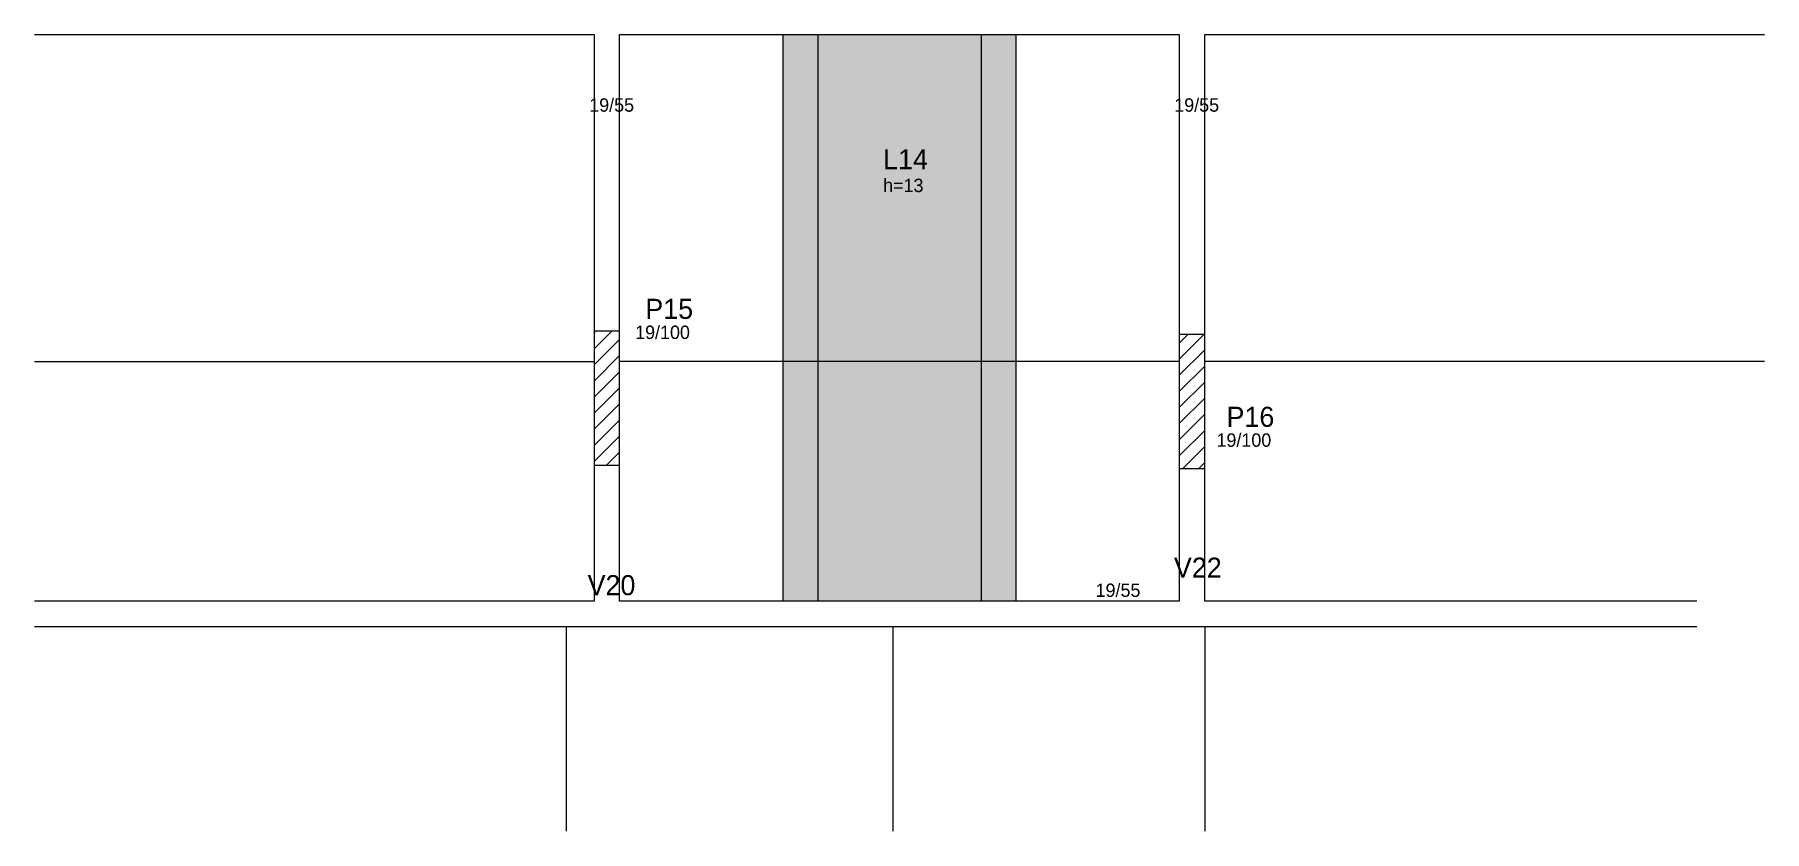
# Model space of a CAD drawing. Header units: metres. Extents: x 5383 to 6675, y 2127 to 2722.
import ezdxf

# ---------------------------------------------------------------- set-up
doc = ezdxf.new("R2010")
doc.units = ezdxf.units.M
for name, color, linetype in [('3', 7, 'Continuous'), ('4', 7, 'Continuous'), ('7', 7, 'Continuous'), ('Hachura', 7, 'Continuous'), ('Painéis', 7, 'Continuous'), ('REAPROVEITAMENTO', 7, 'Continuous')]:
    doc.layers.add(name, color=color, linetype=linetype)

msp = doc.modelspace()

# ---------------------------------------------------------------- hatches: boundary and pattern name
at = {"layer": 'Hachura'}
h = msp.add_hatch(color=7, dxfattribs=at)
h.dxf.hatch_style = 1
h.paths.add_polyline_path([(5941.5, 2299), (5967.5, 2299), (5967.5, 2299), (5967.5, 2722), (5967.5, 2722), (5941.5, 2722), (5941.5, 2722), (5941.5, 2299)])
h = msp.add_hatch(color=7, dxfattribs=at)
h.dxf.hatch_style = 1
h.paths.add_polyline_path([(6089.5, 2299), (6115.5, 2299), (6115.5, 2299), (6115.5, 2722), (6115.5, 2722), (6089.5, 2722), (6089.5, 2722), (6089.5, 2299)])
at = {"layer": 'REAPROVEITAMENTO'}
h = msp.add_hatch(color=7, dxfattribs=at)
h.dxf.hatch_style = 1
h.paths.add_polyline_path([(6089.5, 2299), (5967.5, 2299), (5967.5, 2299), (5967.5, 2722), (5967.5, 2722), (6089.5, 2722), (6089.5, 2722), (6089.5, 2299)])

# ---------------------------------------------------------------- linework, layer by layer
at = {"layer": '3', "color": 7, "lineweight": 25}
for p, q in [((5800.5, 2487.4), (5813.7, 2500.5)), ((5800.5, 2499.4), (5801.6, 2500.5)), ((5800.5, 2475.3), (5819.5, 2494.3)), ((6237.5, 2479.6), (6255.9, 2498)), ((6237.5, 2491.6), (6243.9, 2498)), ((5800.5, 2463.3), (5819.5, 2482.3)), ((6237.5, 2467.6), (6256.5, 2486.6)), ((5800.5, 2451.3), (5819.5, 2470.3)), ((6237.5, 2455.5), (6256.5, 2474.5)), ((5800.5, 2439.3), (5819.5, 2458.3)), ((6237.5, 2443.5), (6256.5, 2462.5)), ((5800.5, 2427.3), (5819.5, 2446.3)), ((6237.5, 2431.5), (6256.5, 2450.5)), ((5800.5, 2415.2), (5819.5, 2434.2)), ((6237.5, 2419.5), (6256.5, 2438.5)), ((5800.5, 2403.2), (5819.5, 2422.2)), ((6237.5, 2407.5), (6256.5, 2426.5)), ((5809.8, 2400.5), (5819.5, 2410.2)), ((6240.1, 2398), (6256.5, 2414.4)), ((6252.1, 2398), (6256.5, 2402.4))]:
    msp.add_line(p, q, dxfattribs=at)
for points in [[(5382.5, 2722), (5800.5, 2722)], [(5800.5, 2722), (5800.5, 2500.5)], [(5819.5, 2722), (6237.5, 2722)], [(5819.5, 2500.5), (5819.5, 2722)], [(6237.5, 2722), (6237.5, 2498)], [(6256.5, 2722), (6674.5, 2722)], [(6256.5, 2498), (6256.5, 2722)], [(5800.5, 2400.5), (5800.5, 2299)], [(5819.5, 2299), (5819.5, 2400.5)], [(6237.5, 2398), (6237.5, 2299)], [(6256.5, 2299), (6256.5, 2398)], [(5800.5, 2299), (5382.5, 2299)], [(6237.5, 2299), (5819.5, 2299)], [(6624, 2299), (6256.5, 2299)], [(5382.5, 2280), (5810, 2280)], [(5810, 2280), (6247, 2280)], [(6247, 2280), (6624, 2280)]]:
    msp.add_lwpolyline(points, dxfattribs=at)
at = {"layer": '7', "color": 7, "lineweight": 25}
for points in [[(5800.5, 2400.5), (5819.5, 2400.5), (5819.5, 2500.5), (5800.5, 2500.5), (5800.5, 2400.5)], [(6237.5, 2398), (6256.5, 2398), (6256.5, 2498), (6237.5, 2498), (6237.5, 2398)]]:
    msp.add_lwpolyline(points, dxfattribs=at)
at = {"layer": 'Painéis', "color": 7, "lineweight": 25}
for p, q in [((5941.5, 2722), (5941.5, 2299)), ((5967.5, 2722), (5967.5, 2299)), ((6089.5, 2722), (6089.5, 2299)), ((6115.5, 2722), (6115.5, 2299)), ((5382.5, 2478), (5800.5, 2478)), ((6237.5, 2478), (5819.5, 2478)), ((6674.5, 2478), (6256.5, 2478)), ((5779.5, 2280), (5779.5, 2127.1)), ((6023.5, 2280), (6023.5, 2127.1)), ((6256.5, 2280), (6256.5, 2127.1))]:
    msp.add_line(p, q, dxfattribs=at)

# ---------------------------------------------------------------- texts
at = {"layer": '3', "color": 7, "lineweight": 25}
for s, p in [('19/55', (5796.8, 2664.4)), ('19/55', (6233.8, 2664.4)), ('h=13', (6016.3, 2604.4)), ('19/100', (5831.1, 2494.7)), ('19/100', (6265.3, 2414.2)), ('19/55', (6175, 2302.1))]:
    msp.add_text(s, height=10, dxfattribs=at).set_placement(p)
at = {"layer": '4', "color": 7, "lineweight": 25}
for s, p in [('L14', (6016.3, 2621.4)), ('P15', (5838.7, 2509.7)), ('P16', (6272.8, 2429.1)), ('V22', (6233.5, 2316.5)), ('V20', (5795.6, 2303.4))]:
    msp.add_text(s, height=15, dxfattribs=at).set_placement(p)

doc.saveas('drawing.dxf')
